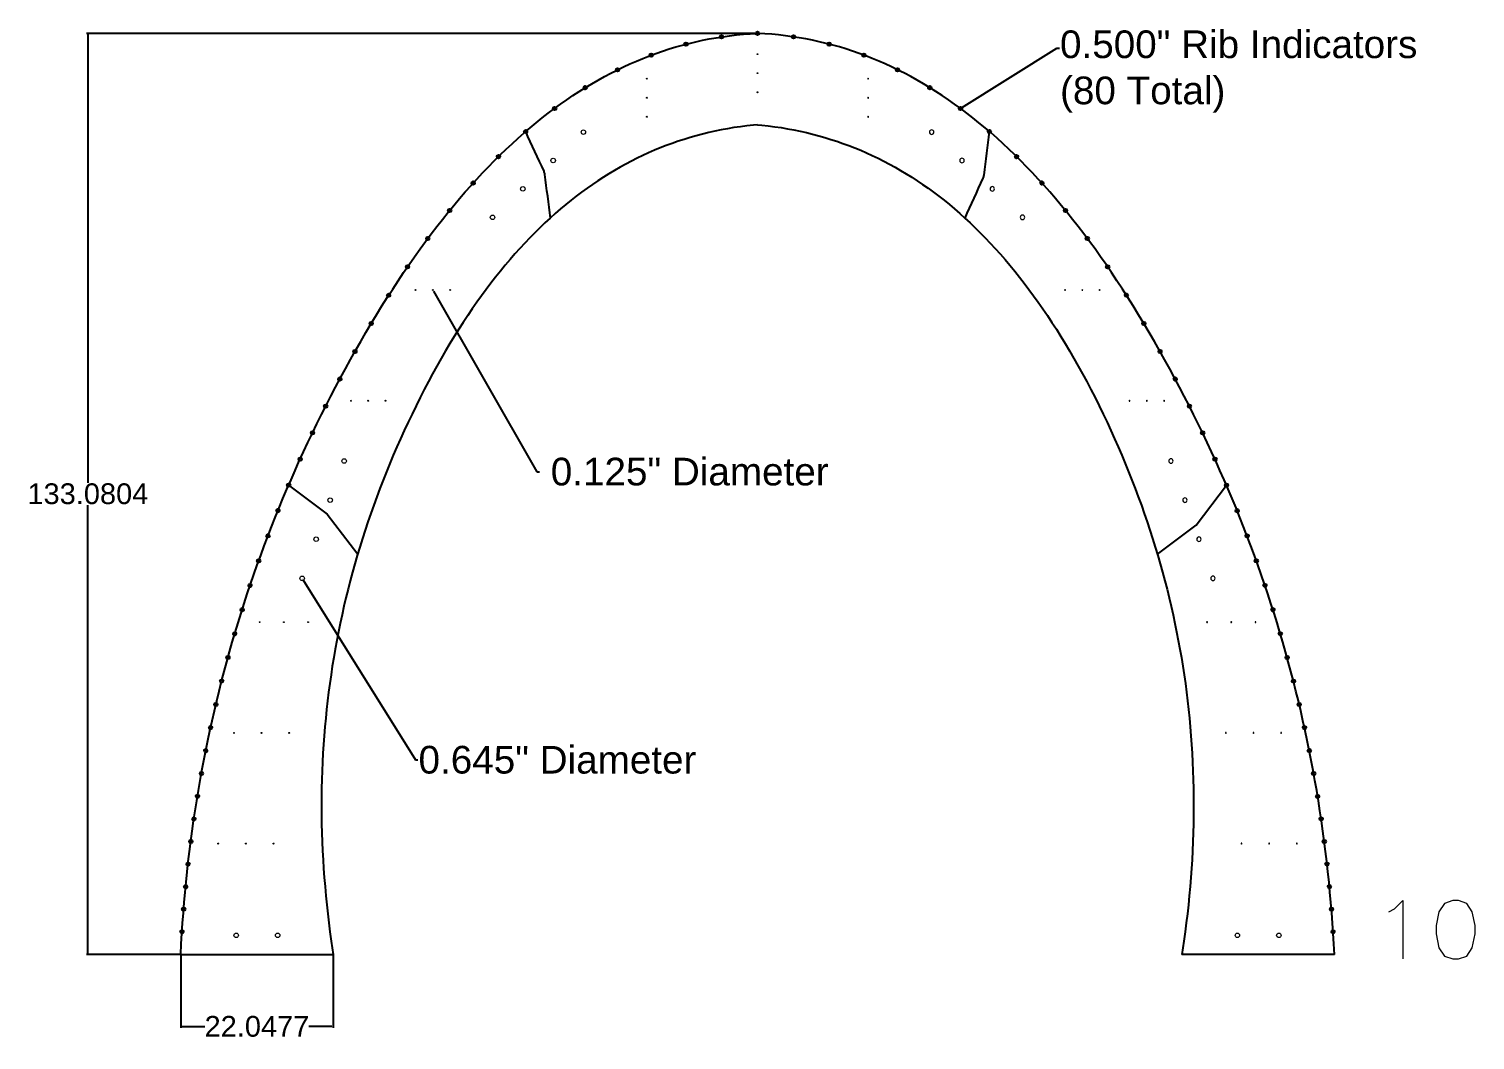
# Model space of a CAD drawing. Header units: inches. Extents: x 27 to 260, y 20 to 257.
# Drawn here: x 34.4 to 243.5, y 111 to 257.2 of the extents above; entities that cross this region are included whole.
import ezdxf
from ezdxf import colors
from ezdxf.entities.mleader import LeaderData, LeaderLine
from ezdxf.math import Vec2, Vec3

# ---------------------------------------------------------------- set-up
doc = ezdxf.new("R2010")
doc.units = ezdxf.units.IN
doc.header["$MEASUREMENT"] = 0
doc.layers.add('Annotation', color=7, linetype='Continuous', lineweight=9)
doc.layers.add('Drilling', color=3, linetype='Continuous', lineweight=13)
doc.layers.add('Rib Indication', color=1, linetype='Continuous')
doc.styles.get("Standard").update_dxf_attribs({"font": 'Arial.ttf'})
doc.dimstyles.get("Standard").update_dxf_attribs({"dimtxt": 0.18, "dimasz": 0.18, "dimexe": 0.18, "dimexo": 0.0625, "dimgap": 0.09, "dimtad": 0, "dimtih": 1, "dimtoh": 1, "dimdec": 4, "dimzin": 0, "dimdsep": 46, "dimtxsty": 'Standard', "dimcen": 0.09, "dimadec": 0, "dimazin": 0, "dimtfac": 1, "dimtdec": 4, "dimtofl": 0, "dimtmove": 0, "dimatfit": 3, "dimfxl": 1, "dimtolj": 1, "dimtzin": 0, "dimarcsym": 0})

# ---------------------------------------------------------------- blocks, each defined once
blk = doc.blocks.new('*U185')
at = {"layer": 'Drilling'}
blk.add_circle((0, 0), 0.323, dxfattribs=at)
blk = doc.blocks.new('*U187')
at = {"color": 0, "linetype": 'ByBlock', "lineweight": -2, "transparency": 16777216}
for p in [(-18, 0), (-12, 0), (-6, 0), (0, 0)]:
    blk.add_blockref('*U185', p, dxfattribs=at)
blk = doc.blocks.new('*U188')
at = {"layer": 'Drilling'}
blk.add_circle((0, 0), 0.0625, dxfattribs=at)
blk = doc.blocks.new('*U189')
at = {"layer": 'Drilling', "color": 0, "linetype": 'ByBlock', "lineweight": -2, "transparency": 16777216}
for p in [(0, 0), (4, 0), (8, 0)]:
    blk.add_blockref('*U188', p, dxfattribs=at)
blk = doc.blocks.new('*U190')
at = {"layer": 'Drilling'}
blk.add_circle((0, 0), 0.323, dxfattribs=at)
blk = doc.blocks.new('*U191')
at = {"color": 0, "linetype": 'ByBlock', "lineweight": -2, "transparency": 16777216}
for p in [(-18, 0), (-12, 0), (-6, 0), (0, 0)]:
    blk.add_blockref('*U190', p, dxfattribs=at)
blk = doc.blocks.new('*U192')
at = {"layer": 'Drilling'}
blk.add_circle((0, 0), 0.0625, dxfattribs=at)
blk = doc.blocks.new('*U193')
at = {"layer": 'Drilling', "color": 0, "linetype": 'ByBlock', "lineweight": -2, "transparency": 16777216}
for p in [(0, 0), (4, 0), (8, 0)]:
    blk.add_blockref('*U192', p, dxfattribs=at)
blk = doc.blocks.new('*U194')
at = {"layer": 'Drilling'}
blk.add_circle((0, 0), 0.0625, dxfattribs=at)
blk = doc.blocks.new('*U195')
at = {"layer": 'Drilling', "color": 0, "linetype": 'ByBlock', "lineweight": -2, "transparency": 16777216}
for p in [(0, 0), (3.5, 0), (7, 0)]:
    blk.add_blockref('*U194', p, dxfattribs=at)
blk = doc.blocks.new('*U196')
at = {"layer": 'Drilling'}
blk.add_circle((0, 0), 0.0625, dxfattribs=at)
blk = doc.blocks.new('*U197')
at = {"layer": 'Drilling', "color": 0, "linetype": 'ByBlock', "lineweight": -2, "transparency": 16777216}
for p in [(0, 0), (2.5, 0), (5, 0)]:
    blk.add_blockref('*U196', p, dxfattribs=at)
blk = doc.blocks.new('*U198')
at = {"layer": 'Drilling'}
blk.add_circle((0, 0), 0.0625, dxfattribs=at)
blk = doc.blocks.new('*U199')
at = {"layer": 'Drilling', "color": 0, "linetype": 'ByBlock', "lineweight": -2, "transparency": 16777216}
for p in [(0, 0), (2.5, 0), (5, 0)]:
    blk.add_blockref('*U198', p, dxfattribs=at)
blk = doc.blocks.new('*U200')
at = {"layer": 'Drilling'}
blk.add_circle((0, 0), 0.0625, dxfattribs=at)
blk = doc.blocks.new('*U201')
at = {"layer": 'Drilling', "color": 0, "linetype": 'ByBlock', "lineweight": -2, "transparency": 16777216}
for p in [(0, 0), (2.75, 0), (5.5, 0)]:
    blk.add_blockref('*U200', p, dxfattribs=at)
blk = doc.blocks.new('*U202')
at = {"layer": 'Drilling'}
blk.add_circle((0, 0), 0.0625, dxfattribs=at)
blk = doc.blocks.new('*U203')
at = {"layer": 'Drilling', "color": 0, "linetype": 'ByBlock', "lineweight": -2, "transparency": 16777216}
for p in [(0, 0), (2.75, 0), (5.5, 0)]:
    blk.add_blockref('*U202', p, dxfattribs=at)
blk = doc.blocks.new('*U218')
at = {"layer": 'Drilling'}
blk.add_circle((0, 0), 0.323, dxfattribs=at)
blk = doc.blocks.new('*U219')
at = {"color": 0, "linetype": 'ByBlock', "lineweight": -2, "transparency": 16777216}
for p in [(-18, 0), (-12, 0), (-6, 0), (0, 0)]:
    blk.add_blockref('*U218', p, dxfattribs=at)
blk = doc.blocks.new('*U204')
at = {"layer": 'Drilling'}
blk.add_circle((0, 0), 0.0625, dxfattribs=at)
blk = doc.blocks.new('*U205')
at = {"layer": 'Drilling', "color": 0, "linetype": 'ByBlock', "lineweight": -2, "transparency": 16777216}
for p in [(0, 0), (4, 0), (8, 0)]:
    blk.add_blockref('*U204', p, dxfattribs=at)
blk = doc.blocks.new('*U206')
at = {"layer": 'Drilling'}
blk.add_circle((0, 0), 0.323, dxfattribs=at)
blk = doc.blocks.new('*U207')
at = {"color": 0, "linetype": 'ByBlock', "lineweight": -2, "transparency": 16777216}
for p in [(-18, 0), (-12, 0), (-6, 0), (0, 0)]:
    blk.add_blockref('*U206', p, dxfattribs=at)
blk = doc.blocks.new('*U208')
at = {"layer": 'Drilling'}
blk.add_circle((0, 0), 0.0625, dxfattribs=at)
blk = doc.blocks.new('*U209')
at = {"layer": 'Drilling', "color": 0, "linetype": 'ByBlock', "lineweight": -2, "transparency": 16777216}
for p in [(0, 0), (4, 0), (8, 0)]:
    blk.add_blockref('*U208', p, dxfattribs=at)
blk = doc.blocks.new('*U210')
at = {"layer": 'Drilling'}
blk.add_circle((0, 0), 0.0625, dxfattribs=at)
blk = doc.blocks.new('*U211')
at = {"layer": 'Drilling', "color": 0, "linetype": 'ByBlock', "lineweight": -2, "transparency": 16777216}
for p in [(0, 0), (3.5, 0), (7, 0)]:
    blk.add_blockref('*U210', p, dxfattribs=at)
blk = doc.blocks.new('*U212')
at = {"layer": 'Drilling'}
blk.add_circle((0, 0), 0.0625, dxfattribs=at)
blk = doc.blocks.new('*U213')
at = {"layer": 'Drilling', "color": 0, "linetype": 'ByBlock', "lineweight": -2, "transparency": 16777216}
for p in [(0, 0), (2.5, 0), (5, 0)]:
    blk.add_blockref('*U212', p, dxfattribs=at)
blk = doc.blocks.new('*U214')
at = {"layer": 'Drilling'}
blk.add_circle((0, 0), 0.0625, dxfattribs=at)
blk = doc.blocks.new('*U215')
at = {"layer": 'Drilling', "color": 0, "linetype": 'ByBlock', "lineweight": -2, "transparency": 16777216}
for p in [(0, 0), (2.5, 0), (5, 0)]:
    blk.add_blockref('*U214', p, dxfattribs=at)
blk = doc.blocks.new('*U216')
at = {"layer": 'Drilling'}
blk.add_circle((0, 0), 0.0625, dxfattribs=at)
blk = doc.blocks.new('*U217')
at = {"layer": 'Drilling', "color": 0, "linetype": 'ByBlock', "lineweight": -2, "transparency": 16777216}
for p in [(0, 0), (2.75, 0), (5.5, 0)]:
    blk.add_blockref('*U216', p, dxfattribs=at)
blk = doc.blocks.new('*D246')
at = {"layer": 'Annotation', "color": 0, "lineweight": -2, "transparency": 16777216}
for p, q in [((56.38, 123.37), (56.38, 112.83)), ((78.43, 123.37), (78.43, 112.83)), ((56.56, 113.01), (59.88, 113.01)), ((78.25, 113.01), (74.92, 113.01))]:
    blk.add_line(p, q, dxfattribs=at)
at = {"layer": 'Annotation', "color": 0, "transparency": 16777216}
for points in [[(56.56, 113.04), (56.56, 112.98), (56.38, 113.01)], [(78.25, 113.04), (78.25, 112.98), (78.43, 113.01)]]:
    blk.add_solid(points, dxfattribs=at)
at = {"layer": 'Defpoints', "color": 0, "transparency": 16777216}
for p in [(56.38, 123.43), (78.43, 123.43), (78.43, 113.01)]:
    blk.add_point(p, dxfattribs=at)
at = {"layer": 'Annotation', "color": 0, "transparency": 16777216, "insert": (67.4, 113.01), "char_height": 3, "attachment_point": 5}
blk.add_mtext('\\A1;22.0477', dxfattribs=at)
blk = doc.blocks.new('*D247')
at = {"layer": 'Annotation', "color": 0, "lineweight": -2, "transparency": 16777216}
for p, q in [((139.73, 256.51), (42.77, 256.51)), ((42.95, 256.33), (42.95, 191.58)), ((42.95, 123.61), (42.95, 188.36)), ((56.32, 123.43), (42.77, 123.43))]:
    blk.add_line(p, q, dxfattribs=at)
at = {"layer": 'Annotation', "color": 0, "transparency": 16777216}
for points in [[(42.92, 256.33), (42.98, 256.33), (42.95, 256.51)], [(42.92, 123.61), (42.98, 123.61), (42.95, 123.43)]]:
    blk.add_solid(points, dxfattribs=at)
at = {"layer": 'Defpoints', "color": 0, "transparency": 16777216}
for p in [(42.95, 256.51), (139.79, 256.51), (56.38, 123.43)]:
    blk.add_point(p, dxfattribs=at)
at = {"layer": 'Annotation', "color": 0, "transparency": 16777216, "insert": (42.95, 189.97), "char_height": 3, "attachment_point": 5}
blk.add_mtext('\\A1;133.0804', dxfattribs=at)

msp = doc.modelspace()

# ---------------------------------------------------------------- linework, layer by layer
for p, q in [((56.37908, 123.42878), (78.42678, 123.42878)), ((223.19982, 123.42878), (201.15212, 123.42878))]:
    msp.add_line(p, q)
for points in [[(56.37908, 123.42878), (56.45766, 124.9305), (56.54704, 126.42912), (56.64721, 127.92465), (56.75817, 129.41707), (56.87992, 130.9064), (57.01246, 132.39263), (57.15579, 133.87577), (57.30991, 135.3558), (57.47483, 136.83274), (57.65053, 138.30658), (57.83703, 139.77733), (58.03431, 141.24497), (58.24239, 142.70952), (58.46126, 144.17097), (58.69092, 145.62932), (58.93138, 147.08457), (59.18262, 148.53673), (59.44465, 149.98579), (59.71748, 151.43175), (60.0011, 152.87462), (60.2955, 154.31438), (60.6007, 155.75105), (60.91669, 157.18462), (61.24347, 158.6151), (61.58105, 160.04247), (61.92941, 161.46675), (62.28856, 162.88793), (62.65851, 164.30601), (63.03925, 165.721), (63.43078, 167.13289), (63.8331, 168.54168), (64.24621, 169.94737), (64.67011, 171.34996), (65.1048, 172.74946), (65.55028, 174.14586), (66.00656, 175.53916), (66.47362, 176.92936), (66.95148, 178.31647), (67.44013, 179.70048), (67.93957, 181.08139), (68.4498, 182.4592), (68.97082, 183.83392), (69.50264, 185.20554), (70.04524, 186.57406), (70.59864, 187.93948), (71.16282, 189.3018), (71.7378, 190.66103), (72.32357, 192.01716), (72.92013, 193.37019), (73.52748, 194.72013), (74.14562, 196.06696), (74.77455, 197.4107), (75.41428, 198.75134), (76.0648, 200.08889), (76.7261, 201.42333), (77.3982, 202.75468), (78.08109, 204.08293), (78.77477, 205.40809), (79.47924, 206.73014), (80.1945, 208.0491), (80.92056, 209.36496), (81.6574, 210.67772), (82.40504, 211.98739), (83.16346, 213.29396), (83.92917, 214.58913), (84.69863, 215.86463), (85.47184, 217.12045), (86.24882, 218.35659), (87.02955, 219.57305), (87.81404, 220.76982), (88.60229, 221.94692), (89.39429, 223.10433), (90.19005, 224.24207), (90.98957, 225.36012), (91.79285, 226.45849), (92.59988, 227.53718), (93.41068, 228.59619), (94.22522, 229.63553), (95.04353, 230.65518), (95.8656, 231.65514), (96.69142, 232.63543), (97.521, 233.59604), (98.35433, 234.53697), (99.19143, 235.45821), (100.03228, 236.35978), (100.87689, 237.24167), (101.72525, 238.10387), (102.57738, 238.94639), (103.43326, 239.76924), (104.2929, 240.5724), (105.15629, 241.35588), (106.02345, 242.11968), (106.89436, 242.8638), (107.76903, 243.58824), (108.64745, 244.293), (109.52964, 244.97808), (110.41558, 245.64348), (111.30528, 246.2892), (112.19873, 246.91523), (113.09595, 247.52159), (113.99692, 248.10826), (114.90165, 248.67526), (115.81013, 249.22257), (116.72238, 249.7502), (117.63838, 250.25816), (118.55814, 250.74643), (119.48165, 251.21502), (120.40892, 251.66393), (121.33996, 252.09316), (122.27474, 252.50271), (123.21329, 252.89258), (124.15559, 253.26276), (125.10165, 253.61327), (126.05147, 253.9441), (127.00505, 254.25524), (127.96238, 254.54671), (128.92347, 254.81849), (129.88832, 255.0706), (130.85692, 255.30302), (131.82929, 255.51576), (132.80541, 255.70882), (133.78528, 255.8822), (134.76892, 256.03591), (135.75631, 256.16992), (136.74746, 256.28426), (137.74237, 256.37892), (138.74104, 256.4539), (139.78945, 256.5092)], [(223.19982, 123.42878), (223.12123, 124.9305), (223.03186, 126.42912), (222.93169, 127.92465), (222.82073, 129.41707), (222.69898, 130.9064), (222.56644, 132.39263), (222.42311, 133.87577), (222.26899, 135.3558), (222.10407, 136.83274), (221.92837, 138.30658), (221.74187, 139.77733), (221.54458, 141.24497), (221.3365, 142.70952), (221.11763, 144.17097), (220.88797, 145.62932), (220.64752, 147.08457), (220.39628, 148.53673), (220.13424, 149.98579), (219.86142, 151.43175), (219.5778, 152.87462), (219.28339, 154.31438), (218.9782, 155.75105), (218.6622, 157.18462), (218.33542, 158.6151), (217.99785, 160.04247), (217.64949, 161.46675), (217.29033, 162.88793), (216.92039, 164.30601), (216.53965, 165.721), (216.14812, 167.13289), (215.7458, 168.54168), (215.33269, 169.94737), (214.90879, 171.34996), (214.4741, 172.74946), (214.02861, 174.14586), (213.57234, 175.53916), (213.10527, 176.92936), (212.62742, 178.31647), (212.13877, 179.70048), (211.63933, 181.08139), (211.1291, 182.4592), (210.60807, 183.83392), (210.07626, 185.20554), (209.53366, 186.57406), (208.98026, 187.93948), (208.41608, 189.3018), (207.8411, 190.66103), (207.25533, 192.01716), (206.65877, 193.37019), (206.05142, 194.72013), (205.43328, 196.06696), (204.80434, 197.4107), (204.16462, 198.75134), (203.5141, 200.08889), (202.8528, 201.42333), (202.1807, 202.75468), (201.49781, 204.08293), (200.80413, 205.40809), (200.09966, 206.73014), (199.38439, 208.0491), (198.65834, 209.36496), (197.9215, 210.67772), (197.17386, 211.98739), (196.41543, 213.29396), (195.64973, 214.58913), (194.88027, 215.86463), (194.10705, 217.12045), (193.33008, 218.35659), (192.54935, 219.57305), (191.76486, 220.76982), (190.97661, 221.94692), (190.18461, 223.10433), (189.38885, 224.24207), (188.58933, 225.36012), (187.78605, 226.45849), (186.97901, 227.53718), (186.16822, 228.59619), (185.35367, 229.63553), (184.53537, 230.65518), (183.7133, 231.65514), (182.88748, 232.63543), (182.0579, 233.59604), (181.22457, 234.53697), (180.38747, 235.45821), (179.54662, 236.35978), (178.70201, 237.24167), (177.85364, 238.10387), (177.00152, 238.94639), (176.14564, 239.76924), (175.286, 240.5724), (174.4226, 241.35588), (173.55545, 242.11968), (172.68454, 242.8638), (171.80987, 243.58824), (170.93144, 244.293), (170.04926, 244.97808), (169.16332, 245.64348), (168.27362, 246.2892), (167.38016, 246.91523), (166.48295, 247.52159), (165.58198, 248.10826), (164.67725, 248.67526), (163.76877, 249.22257), (162.85652, 249.7502), (161.94052, 250.25816), (161.02076, 250.74643), (160.09725, 251.21502), (159.16997, 251.66393), (158.23894, 252.09316), (157.30415, 252.50271), (156.36561, 252.89258), (155.42331, 253.26276), (154.47724, 253.61327), (153.52743, 253.9441), (152.57385, 254.25524), (151.61652, 254.54671), (150.65543, 254.81849), (149.69058, 255.0706), (148.72197, 255.30302), (147.74961, 255.51576), (146.77349, 255.70882), (145.79361, 255.8822), (144.80998, 256.03591), (143.82259, 256.16992), (142.83143, 256.28426), (141.83653, 256.37892), (140.83786, 256.4539), (139.78945, 256.5092)], [(139.78945, 243.31341), (139.17984, 243.25599), (138.2371, 243.15025), (137.3012, 243.02824), (136.37209, 242.89), (135.44968, 242.73554), (134.53392, 242.56487), (133.62472, 242.37801), (132.722, 242.17496), (131.8257, 241.95573), (130.93573, 241.72032), (130.05202, 241.46871), (129.17448, 241.2009), (128.30304, 240.91688), (127.43761, 240.61662), (126.57813, 240.3001), (125.72452, 239.96728), (124.87669, 239.61815), (124.03459, 239.25266), (123.19814, 238.87077), (122.36727, 238.47243), (121.54192, 238.05761), (120.72204, 237.62624), (119.90757, 237.17828), (119.09845, 236.71367), (118.29463, 236.23236), (117.49609, 235.73428), (116.70277, 235.21938), (115.91464, 234.68759), (115.13167, 234.13886), (114.35383, 233.57312), (113.58112, 232.99031), (112.81349, 232.39037), (112.05095, 231.77325), (111.29349, 231.13888), (110.54109, 230.4872), (109.79376, 229.81817), (109.0515, 229.13171), (108.31431, 228.4278), (107.5822, 227.70636), (106.85518, 226.96736), (106.13326, 226.21074), (105.41646, 225.43647), (104.7048, 224.6445), (103.9983, 223.83479), (103.29697, 223.0073), (102.60084, 222.16201), (101.90994, 221.29887), (101.22428, 220.41785), (100.54389, 219.51894), (99.86881, 218.6021), (99.19905, 217.6673), (98.53464, 216.71453), (97.87562, 215.74378), (97.22201, 214.755), (96.57384, 213.74821), (95.93113, 212.72337), (95.29391, 211.68048), (94.66222, 210.61952), (94.03608, 209.54049), (93.41552, 208.44338), (92.80056, 207.32817), (92.19122, 206.19488), (91.58755, 205.04348), (90.98917, 203.87322), (90.39911, 202.69135), (89.82121, 201.50672), (89.25588, 200.32021), (88.70313, 199.13181), (88.16293, 197.94151), (87.63528, 196.74931), (87.12018, 195.5552), (86.61761, 194.35917), (86.12758, 193.16122), (85.65006, 191.96135), (85.18505, 190.75954), (84.73255, 189.55578), (84.29255, 188.35007), (83.86504, 187.14241), (83.45001, 185.93278), (83.04746, 184.72117), (82.65738, 183.50757), (82.27976, 182.29198), (81.9146, 181.07438), (81.5619, 179.85478), (81.22164, 178.63314), (80.89382, 177.40947), (80.57844, 176.18376), (80.27549, 174.95599), (79.98496, 173.72616), (79.70686, 172.49424), (79.44118, 171.26024), (79.18791, 170.02414), (78.94706, 168.78592), (78.71862, 167.54558), (78.50258, 166.30311), (78.29895, 165.05849), (78.10773, 163.81171), (77.9289, 162.56275), (77.76248, 161.31162), (77.60846, 160.05829), (77.46684, 158.80276), (77.33762, 157.54501), (77.2208, 156.28503), (77.11638, 155.0228), (77.02437, 153.75833), (76.94475, 152.49159), (76.87755, 151.22257), (76.82275, 149.95126), (76.78037, 148.67766), (76.75039, 147.40175), (76.73284, 146.12352), (76.7277, 144.84296), (76.73499, 143.56005), (76.7547, 142.2748), (76.78685, 140.98718), (76.83143, 139.6972), (76.88845, 138.40483), (76.95792, 137.11007), (77.03984, 135.81292), (77.13422, 134.51336), (77.24105, 133.21138), (77.36036, 131.90698), (77.49214, 130.60015), (77.6364, 129.29088), (77.79314, 127.97917), (77.96238, 126.665), (78.14411, 125.34837), (78.42678, 123.42878)], [(139.78945, 243.31341), (140.39906, 243.25599), (141.3418, 243.15025), (142.27769, 243.02824), (143.20681, 242.89), (144.12921, 242.73554), (145.04498, 242.56487), (145.95418, 242.37801), (146.8569, 242.17496), (147.7532, 241.95573), (148.64317, 241.72032), (149.52688, 241.46871), (150.40442, 241.2009), (151.27586, 240.91688), (152.14128, 240.61662), (153.00076, 240.3001), (153.85438, 239.96728), (154.7022, 239.61815), (155.54431, 239.25266), (156.38076, 238.87077), (157.21163, 238.47243), (158.03697, 238.05761), (158.85686, 237.62624), (159.67133, 237.17828), (160.48045, 236.71367), (161.28426, 236.23236), (162.08281, 235.73428), (162.87613, 235.21938), (163.66426, 234.68759), (164.44723, 234.13886), (165.22506, 233.57312), (165.99778, 232.99031), (166.76541, 232.39037), (167.52795, 231.77325), (168.28541, 231.13888), (169.03781, 230.4872), (169.78514, 229.81817), (170.5274, 229.13171), (171.26459, 228.4278), (171.9967, 227.70636), (172.72372, 226.96736), (173.44564, 226.21074), (174.16243, 225.43647), (174.87409, 224.6445), (175.5806, 223.83479), (176.28193, 223.0073), (176.97805, 222.16201), (177.66896, 221.29887), (178.35462, 220.41785), (179.035, 219.51894), (179.71009, 218.6021), (180.37985, 217.6673), (181.04425, 216.71453), (181.70328, 215.74378), (182.35689, 214.755), (183.00506, 213.74821), (183.64777, 212.72337), (184.28498, 211.68048), (184.91667, 210.61952), (185.54282, 209.54049), (186.16338, 208.44338), (186.77834, 207.32817), (187.38767, 206.19488), (187.99135, 205.04348), (188.58973, 203.87322), (189.17978, 202.69135), (189.75769, 201.50672), (190.32301, 200.32021), (190.87577, 199.13181), (191.41597, 197.94151), (191.94362, 196.74931), (192.45872, 195.5552), (192.96128, 194.35917), (193.45132, 193.16122), (193.92884, 191.96135), (194.39385, 190.75954), (194.84635, 189.55578), (195.28635, 188.35007), (195.71386, 187.14241), (196.12889, 185.93278), (196.53144, 184.72117), (196.92152, 183.50757), (197.29914, 182.29198), (197.66429, 181.07438), (198.017, 179.85478), (198.35726, 178.63314), (198.68508, 177.40947), (199.00046, 176.18376), (199.30341, 174.95599), (199.59394, 173.72616), (199.87204, 172.49424), (200.13772, 171.26024), (200.39098, 170.02414), (200.63184, 168.78592), (200.86028, 167.54558), (201.07631, 166.30311), (201.27994, 165.05849), (201.47117, 163.81171), (201.64999, 162.56275), (201.81642, 161.31162), (201.97044, 160.05829), (202.11206, 158.80276), (202.24128, 157.54501), (202.3581, 156.28503), (202.46252, 155.0228), (202.55453, 153.75833), (202.63414, 152.49159), (202.70135, 151.22257), (202.75615, 149.95126), (202.79853, 148.67766), (202.8285, 147.40175), (202.84606, 146.12352), (202.8512, 144.84296), (202.84391, 143.56005), (202.8242, 142.2748), (202.79205, 140.98718), (202.74747, 139.6972), (202.69045, 138.40483), (202.62098, 137.11007), (202.53906, 135.81292), (202.44468, 134.51336), (202.33784, 133.21138), (202.21854, 131.90698), (202.08676, 130.60015), (201.9425, 129.29088), (201.78576, 127.97917), (201.61652, 126.665), (201.43479, 125.34837), (201.15212, 123.42878)], [(71.98497, 191.23326), (77.57603, 187.04215), (81.96749, 181.25074)], [(197.61141, 181.25074), (203.20247, 185.44185), (207.59393, 191.23326)]]:
    msp.add_lwpolyline(points)
for points in [[(109.84565, 229.8114), (109.57653, 231.91862), (109.30742, 234.02584), (109.0383, 236.13306), (109.01851, 236.28802), (108.97422, 236.44162), (108.90871, 236.58344), (108.02531, 238.4958), (107.14191, 240.40816), (106.25851, 242.32052)], [(169.79245, 229.8114), (170.66467, 231.73941), (171.53689, 233.66742), (172.4091, 235.59543), (172.47349, 235.73776), (172.51938, 235.89079), (172.53869, 236.04581), (172.79926, 238.13738), (173.05982, 240.22895), (173.32039, 242.32052)]]:
    msp.add_open_spline(points, degree=3, knots=[0, 0, 0, 0, 1, 1, 1, 1.468649631, 1.468649631, 1.468649631, 2.468649631, 2.468649631, 2.468649631, 2.468649631])
at = {"layer": 'Annotation'}
msp.add_lwpolyline([(231.08766, 129.59178), (231.89144, 129.99366), (233.0971, 131.19933), (233.0971, 122.75968)], dxfattribs=at)
msp.add_lwpolyline([(241.13486, 122.75968), (242.34053, 123.16157), (243.1443, 124.36723), (243.54619, 126.37667), (243.54619, 127.58234), (243.1443, 129.59178), (242.34053, 130.79744), (241.13486, 131.19933), (240.33109, 131.19933), (239.12542, 130.79744), (238.32165, 129.59178), (237.91976, 127.58234), (237.91976, 126.37667), (238.32165, 124.36723), (239.12542, 123.16157), (240.33109, 122.75968)], close=True, dxfattribs=at)
at = {"layer": 'Drilling'}
for centre in [(64.40293, 126.17878), (70.40293, 126.17878), (209.17597, 126.17878), (215.17597, 126.17878)]:
    msp.add_circle(centre, 0.3225, dxfattribs=at)
at = {"layer": 'Rib Indication'}
for centre in [(129.43827, 254.953), (134.58046, 256.00646), (139.78945, 256.5092), (144.99844, 256.00646), (150.14063, 254.953), (124.41137, 253.35753), (155.16753, 253.35753), (119.54522, 251.2458), (160.03368, 251.2458), (114.87918, 248.66118), (164.69972, 248.66118), (110.44344, 245.6637), (169.13546, 245.6637), (106.25851, 242.32052), (173.32039, 242.32052), (102.33376, 238.70553), (177.24513, 238.70553), (98.67093, 234.8854), (180.90796, 234.8854), (95.26383, 230.92314), (184.31507, 230.92314), (92.10176, 226.87138), (187.47714, 226.87138), (89.16956, 222.77591), (190.40934, 222.77591), (86.45095, 218.67153), (193.12795, 218.67153), (83.92917, 214.58913), (195.64973, 214.58913), (81.58169, 210.54284), (197.9972, 210.54284), (79.38964, 206.56199), (200.18926, 206.56199), (77.34189, 202.64314), (202.23701, 202.64314), (75.43011, 198.78389), (204.14879, 198.78389), (73.64723, 194.98104), (205.93167, 194.98104), (71.98497, 191.23326), (207.59393, 191.23326), (70.43607, 187.53838), (209.14282, 187.53838), (68.99403, 183.89378), (210.58486, 183.89378), (67.65512, 180.2949), (211.92378, 180.2949), (66.41056, 176.74166), (213.16833, 176.74166), (65.25785, 173.2292), (214.32105, 173.2292), (64.19002, 169.75617), (215.38888, 169.75617), (63.20486, 166.31821), (216.37404, 166.31821), (62.29536, 162.91399), (217.28353, 162.91399), (61.46181, 159.53832), (218.11708, 159.53832), (60.69741, 156.18978), (218.88149, 156.18978), (59.9992, 152.86496), (219.5797, 152.86496), (59.36756, 149.55944), (220.21134, 149.55944), (58.79695, 146.27103), (220.78194, 146.27103), (58.28533, 142.99619), (221.29357, 142.99619), (57.83119, 139.73129), (221.74771, 139.73129), (57.44439, 136.47096), (222.13451, 136.47096), (57.09209, 133.21666), (222.48681, 133.21666), (56.80255, 129.95999), (222.77635, 129.95999), (56.5651, 126.69868), (223.0138, 126.69868)]:
    msp.add_circle(centre, 0.25, dxfattribs=at)

# ---------------------------------------------------------------- block references
for name, p, rotation in [('*U191', (114.60781, 242.242), 43.12703972125939), ('*U187', (80.01291, 194.71422), 70.2809258572079)]:
    msp.add_blockref(name, p, dxfattribs=dict(rotation=rotation))
at = {"xscale": -1}
for name, p, rotation in [('*U207', (164.97109, 242.242), 316.8729602787406), ('*U219', (199.56599, 194.71422), 289.7190741427921)]:
    msp.add_blockref(name, p, dxfattribs=dict(at, rotation=rotation))
at = {"layer": 'Drilling', "rotation": 270}
for name, p in [('*U203', (139.78945, 253.50642)), ('*U201', (123.78945, 249.96622))]:
    msp.add_blockref(name, p, dxfattribs=at)
at = {"layer": 'Drilling', "xscale": -1, "rotation": 90}
msp.add_blockref('*U217', (155.78945, 249.96622), dxfattribs=at)
at = {"layer": 'Drilling'}
for name, p in [('*U199', (90.32637, 219.42878)), ('*U197', (80.99611, 203.42878)), ('*U195', (67.78884, 171.42878)), ('*U193', (64.07768, 155.42878)), ('*U189', (61.80885, 139.42878))]:
    msp.add_blockref(name, p, dxfattribs=at)
at = {"layer": 'Drilling', "xscale": -1}
for name, p in [('*U215', (189.25253, 219.42878)), ('*U213', (198.58279, 203.42878)), ('*U211', (211.79005, 171.42878)), ('*U209', (215.50122, 155.42878)), ('*U205', (217.77005, 139.42878))]:
    msp.add_blockref(name, p, dxfattribs=at)

# ---------------------------------------------------------------- dimensions: what is measured, and where the dimension line sits
at = {"layer": 'Annotation'}
dim = msp.add_linear_dim(base=(42.94514, 256.5092), p1=(56.37908, 123.42878), p2=(139.78945, 256.5092), angle=90, dimstyle='Standard', override={"dimtxt": 3}, dxfattribs=at)
dim.commit()
dim.dimension.update_dxf_attribs({"geometry": '*D247', "text_midpoint": (42.94514, 189.96899)})
dim = msp.add_linear_dim(base=(78.42678, 113.01421), p1=(56.37908, 123.42878), p2=(78.42678, 123.42878), dimstyle='Standard', override={"dimtxt": 3}, dxfattribs=at)
dim.commit()
dim.dimension.update_dxf_attribs({"geometry": '*D246', "text_midpoint": (67.40293, 113.01421)})

# ---------------------------------------------------------------- leaders
ml = msp.add_multileader_mtext('Standard', dxfattribs=at)
ml.set_content('\\A1;0.500" Rib Indicators \\P(80 Total)', color=256)
ml.set_leader_properties()
ml.build(insert=Vec2(0, 0))
ml.multileader.update_dxf_attribs({"text_right_attachment_type": 6, "dogleg_length": 0.36, "arrow_head_size": 0.18})
ctx = ml.context
ctx.base_point, ctx.arrow_head_size, ctx.landing_gap_size, ctx.plane_origin = Vec3(183.43765, 254.39389), 0.18, 0.09, Vec3(308.62643, 233.69134)
ctx.right_attachment = 6
notes = []
notes.append((ctx, [(1, (1, 1, 0), (183.07765, 254.39389), (1, 0), 0.36, [(0, [(169.13546, 245.6637)], 0, [])])]))
ctx.mtext.insert, ctx.mtext.flow_direction = Vec3(183.52765, 256.9396), 5
ml = msp.add_multileader_mtext('Standard', dxfattribs=at)
ml.set_content('\\A1; 0.125" Diameter', color=256)
ml.set_leader_properties()
ml.build(insert=Vec2(0, 0))
ml.multileader.update_dxf_attribs({"text_right_attachment_type": 6, "dogleg_length": 0.36, "arrow_head_size": 0.18})
ctx = ml.context
ctx.base_point, ctx.arrow_head_size, ctx.landing_gap_size, ctx.plane_origin = Vec3(108.24639, 193.16457), 0.18, 0.09, Vec3(233.43517, 172.46201)
ctx.right_attachment = 6
notes.append((ctx, [(1, (1, 1, 0), (107.88639, 193.16457), (1, 0), 0.36, [(0, [(92.82637, 219.42878)], 0, [])])]))
ctx.mtext.insert, ctx.mtext.flow_direction = Vec3(108.33639, 195.19186), 5
ml = msp.add_multileader_mtext('Standard', dxfattribs=at)
ml.set_content('\\A1;0.645" Diameter', color=256)
ml.set_leader_properties()
ml.build(insert=Vec2(0, 0))
ml.multileader.update_dxf_attribs({"text_right_attachment_type": 6, "dogleg_length": 0.36, "arrow_head_size": 0.18})
ctx = ml.context
ctx.base_point, ctx.arrow_head_size, ctx.landing_gap_size, ctx.plane_origin = Vec3(90.67518, 151.52769), 0.18, 0.09, Vec3(215.86396, 130.82513)
ctx.right_attachment = 6
notes.append((ctx, [(1, (1, 1, 0), (90.31518, 151.52769), (1, 0), 0.36, [(0, [(73.93955, 177.76978)], 0, [])])]))
ctx.mtext.insert, ctx.mtext.flow_direction = Vec3(90.76518, 153.55498), 5
for ctx, leaders in notes:
    for number, flags, end, landing, length, lines in leaders:
        leader = LeaderData()
        leader.index, (leader.has_last_leader_line, leader.has_dogleg_vector, leader.attachment_direction) = number, flags
        leader.last_leader_point, leader.dogleg_vector, leader.dogleg_length = Vec3(end), Vec3(landing), length
        for number, points, colour, breaks in lines:
            line = LeaderLine()
            line.index, line.vertices, line.color, line.breaks = number, Vec3.list(points), colors.encode_raw_color(colour), breaks
            leader.lines.append(line)
        ctx.leaders.append(leader)

doc.saveas('drawing.dxf')
